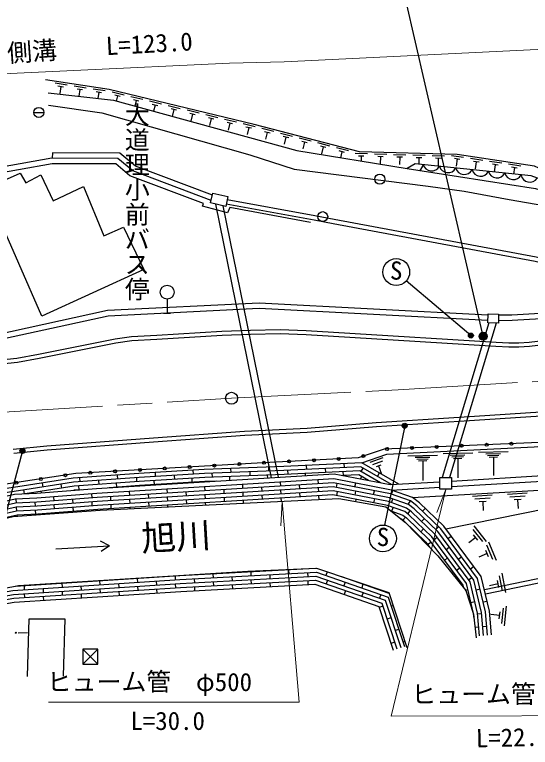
# Model space of a CAD drawing. Units: millimetres at full size, sheet at 1:1000; details may follow other scales. Extents: x 40000 to 680000, y 20000 to 380000.
# Drawn here: x 449698 to 501491, y 245032 to 318611 of the extents above; entities that cross this region are included whole.
import ezdxf
from ezdxf.enums import TextEntityAlignment as Align

# ---------------------------------------------------------------- set-up
doc = ezdxf.new("R2010")
doc.units = ezdxf.units.MM
doc.header["$LTSCALE"] = 1000
doc.linetypes.add('CHAIN', pattern=[18.5, 12, -1.5, 3.5, -1.5])
for name, color, linetype, lineweight in [('M-BGD', 7, 'Continuous', 25), ('M-BGD-EXST', 7, 'Continuous', 25), ('M-BMK', 2, 'CHAIN', 13), ('M-BMK-SRVR', 3, 'Continuous', 25), ('M-STR-HTXT', 7, 'Continuous', 13), ('M-STR-STRC', 7, 'Continuous', 25)]:
    doc.layers.add(name, color=color, linetype=linetype, lineweight=lineweight)
doc.layers.add('M-BMK-HTXT', color=7, linetype='Continuous')
doc.styles.add('@ＭＳ ゴシック', font='')
doc.styles.add('ＭＳ ゴシック', font='')
doc.styles.get('@ＭＳ ゴシック').set_extended_font_data('@MS Gothic')
doc.styles.get('ＭＳ ゴシック').set_extended_font_data('MS Gothic')

msp = doc.modelspace()

# ---------------------------------------------------------------- hatches: boundary and pattern name
at = {"layer": 'M-BGD-EXST'}
for points in [[(495739, 286508, -1), (495300, 286269, -1)], [(489089, 277450, -1), (488650, 277211, -1)], [(450702, 274917, -1), (450263, 274677, -1)]]:
    msp.add_hatch(color=256, dxfattribs=at).paths.add_polyline_path(points)
at = {"layer": 'M-STR-STRC'}
msp.add_hatch(color=256, dxfattribs=at).paths.add_polyline_path([(496412, 286103, -1), (497086, 286533, -1)])

# ---------------------------------------------------------------- linework, layer by layer
at = {"layer": 'M-BGD'}
for p, q in [((454975, 311532), (453753, 311716)), ((454605, 311345), (454051, 311428)), ((454328, 311387), (454222, 310680)), ((456888, 311244), (455667, 311428)), ((456519, 311057), (455965, 311140)), ((456242, 311099), (456139, 310411)), ((458802, 310956), (457581, 311140)), ((458433, 310769), (457879, 310852)), ((458156, 310811), (458062, 310190)), ((460689, 310531), (459489, 310821)), ((460305, 310377), (459760, 310509)), ((460033, 310443), (459909, 309933)), ((462571, 310077), (461370, 310367)), ((462186, 309923), (461642, 310054)), ((461914, 309988), (461777, 309421)), ((464452, 309622), (463251, 309912)), ((464067, 309468), (463523, 309600)), ((463795, 309534), (463644, 308909)), ((466333, 309168), (465132, 309458)), ((465949, 309014), (465404, 309145)), ((465677, 309080), (465512, 308398)), ((451629, 308793), (452629, 308793)), ((468215, 308713), (467014, 309003)), ((467830, 308559), (467286, 308691)), ((467558, 308625), (467390, 307930)), ((470096, 308259), (468895, 308549)), ((469711, 308105), (469167, 308236)), ((469439, 308171), (469271, 307476)), ((471977, 307804), (470776, 308094)), ((471593, 307650), (471048, 307782)), ((471320, 307716), (471153, 307021)), ((473859, 307350), (472658, 307640)), ((473474, 307196), (472930, 307327)), ((473202, 307262), (473034, 306567)), ((475732, 306864), (474536, 307173)), ((475345, 306716), (474803, 306856)), ((475074, 306786), (474895, 306094)), ((477606, 306380), (476410, 306689)), ((477219, 306232), (476677, 306372)), ((476948, 306302), (476769, 305610)), ((479480, 305897), (478284, 306205)), ((479093, 305749), (478551, 305889)), ((478822, 305819), (478643, 305126)), ((481354, 305413), (480158, 305722)), ((480967, 305265), (480425, 305405)), ((480696, 305335), (480517, 304643)), ((483228, 304929), (482032, 305238)), ((482841, 304781), (482299, 304921)), ((482570, 304851), (482414, 304245)), ((485128, 304627), (483893, 304663)), ((484783, 304397), (484223, 304413)), ((484503, 304405), (484489, 303905)), ((487062, 304570), (485828, 304606)), ((486718, 304340), (486158, 304357)), ((486438, 304348), (486417, 303634)), ((488997, 304513), (487762, 304550)), ((488652, 304283), (488093, 304300)), ((488373, 304292), (488352, 303577)), ((490932, 304457), (489697, 304493)), ((490587, 304227), (490027, 304243)), ((490307, 304235), (490289, 303604)), ((492866, 304400), (491631, 304436)), ((492522, 304170), (491962, 304186)), ((492242, 304178), (492221, 303464)), ((494794, 304262), (493572, 304446)), ((494424, 304075), (493870, 304158)), ((494147, 304117), (494040, 303410)), ((496707, 303973), (495486, 304157)), ((496338, 303786), (495784, 303870)), ((496061, 303828), (495954, 303121)), ((498621, 303685), (497399, 303869)), ((498251, 303498), (497698, 303581)), ((497974, 303539), (497868, 302832)), ((500535, 303396), (499313, 303580)), ((500165, 303209), (499611, 303293)), ((499888, 303251), (499790, 302599)), ((469867, 299595), (475459, 272112)), ((470616, 299423), (476165, 272156)), ((465014, 290036), (465014, 288636)), ((464664, 288636), (465364, 288636)), ((497328, 287651), (492633, 272139)), ((498056, 287642), (493365, 272139)), ((492725, 274534), (495699, 274601)), ((496297, 274678), (499271, 274745)), ((497018, 274522), (498484, 274555)), ((486685, 274095), (485376, 273628)), ((486640, 273760), (485622, 273398)), ((489197, 274312), (492171, 274379)), ((489918, 274156), (491384, 274189)), ((490088, 273988), (491241, 274014)), ((490258, 273819), (491098, 273838)), ((490678, 273829), (490684, 271830)), ((493446, 274378), (494912, 274411)), ((493616, 274210), (494769, 274236)), ((493786, 274042), (494626, 274061)), ((494206, 274051), (494212, 272106)), ((497188, 274354), (498341, 274380)), ((497358, 274185), (498198, 274204)), ((497778, 274195), (497784, 272333)), ((471435, 272630), (471419, 273029)), ((475232, 272781), (475216, 273180)), ((479031, 272948), (479013, 273347)), ((480948, 272637), (480929, 273036)), ((482827, 273125), (482808, 273525)), ((484490, 272720), (484689, 273067)), ((486463, 273378), (486001, 273214)), ((486232, 273296), (486532, 272454)), ((493557, 271777), (516644, 273141)), ((460068, 271966), (460039, 272365)), ((463855, 272220), (463831, 272619)), ((465770, 271938), (465746, 272337)), ((467648, 272455), (467623, 272854)), ((469555, 272155), (469539, 272554)), ((473352, 272306), (473336, 272705)), ((475114, 272091), (475102, 272375)), ((477152, 272459), (477133, 272859)), ((478909, 272326), (478899, 272541)), ((482713, 272319), (482695, 272719)), ((486134, 272236), (486333, 272583)), ((493557, 271226), (516644, 272590)), ((452549, 271174), (452487, 271569)), ((456277, 271697), (456249, 272096)), ((458191, 271432), (458163, 271831)), ((459954, 271156), (459926, 271555)), ((461981, 271701), (461953, 272100)), ((463742, 271412), (463717, 271811)), ((465634, 271502), (465632, 271528)), ((467534, 271646), (467510, 272045)), ((469426, 271738), (469425, 271749)), ((471320, 271855), (471305, 272224)), ((476424, 271270), (476399, 271670)), ((480217, 271506), (480192, 271905)), ((482021, 271134), (482098, 271526)), ((483871, 271182), (483948, 271574)), ((484434, 271989), (484564, 272215)), ((487397, 271413), (492413, 271709)), ((516310, 271664), (493010, 266951)), ((450690, 270481), (450629, 270876)), ((454445, 271063), (454384, 271459)), ((456164, 270887), (456135, 271286)), ((461841, 271267), (461839, 271290)), ((465046, 270564), (465021, 270963)), ((468839, 270799), (468814, 271199)), ((470751, 270517), (470726, 270917)), ((472631, 271035), (472606, 271434)), ((474544, 270753), (474519, 271152)), ((476456, 270471), (476431, 270870)), ((478336, 270988), (478311, 271388)), ((480248, 270706), (480224, 271105)), ((485752, 270408), (485828, 270801)), ((487540, 270455), (487673, 270832)), ((487561, 270871), (492413, 271158)), ((452400, 270588), (452376, 270742)), ((453680, 269786), (453648, 270185)), ((457468, 270085), (457436, 270484)), ((459373, 269811), (459348, 270210)), ((461253, 270329), (461228, 270728)), ((463165, 270046), (463141, 270446)), ((465078, 269764), (465053, 270164)), ((466958, 270282), (466933, 270681)), ((468870, 270000), (468846, 270399)), ((470783, 269718), (470758, 270117)), ((472663, 270235), (472638, 270635)), ((474575, 269953), (474551, 270353)), ((476483, 269748), (476463, 270070)), ((478368, 270189), (478343, 270588)), ((480279, 269934), (480256, 270306)), ((482052, 270313), (482128, 270706)), ((483902, 270361), (483978, 270753)), ((497663, 270351), (495681, 270237)), ((497460, 270039), (495918, 269950)), ((501171, 270552), (499189, 270438)), ((500968, 270240), (499426, 270151)), ((449875, 269549), (449856, 269949)), ((451789, 269241), (451770, 269641)), ((453711, 268986), (453680, 269385)), ((455590, 269536), (455558, 269934)), ((457500, 269285), (457468, 269684)), ((459405, 269011), (459380, 269411)), ((461285, 269529), (461260, 269928)), ((463197, 269247), (463172, 269646)), ((465096, 269190), (465085, 269364)), ((466990, 269482), (466965, 269882)), ((468891, 269376), (468877, 269600)), ((472687, 269562), (472670, 269835)), ((483969, 269729), (484009, 269932)), ((485782, 269587), (485858, 269980)), ((487561, 269599), (487694, 269976)), ((489227, 269445), (489471, 269762)), ((497056, 269715), (496357, 269675)), ((496706, 269695), (496758, 268803)), ((500563, 269916), (499865, 269876)), ((500214, 269896), (500265, 269004)), ((449907, 268750), (449888, 269149)), ((451821, 268442), (451801, 268841)), ((453717, 268516), (453712, 268585)), ((455621, 268736), (455590, 269134)), ((457507, 268799), (457500, 268884)), ((461300, 269004), (461292, 269129)), ((487581, 268743), (487715, 269120)), ((489183, 268470), (489427, 268787)), ((490662, 268735), (490940, 269023)), ((449945, 268234), (449920, 268344)), ((488696, 267836), (488940, 268153)), ((490575, 267709), (490852, 267997)), ((491988, 266905), (492265, 267193)), ((497089, 265701), (495859, 267261)), ((490487, 266683), (490765, 266971)), ((496716, 265689), (495760, 266902)), ((496219, 265835), (495786, 266384)), ((459226, 265265), (458325, 265723)), ((491166, 265409), (491487, 265647)), ((491808, 265886), (492129, 266124)), ((493206, 266017), (493527, 266255)), ((496003, 266110), (495301, 265556)), ((498077, 263809), (497308, 265639)), ((493029, 264913), (493350, 265151)), ((497715, 263896), (497117, 265319)), ((494251, 263940), (494572, 264178)), ((497139, 264491), (496315, 264145)), ((497275, 264169), (497004, 264814)), ((492853, 263809), (493174, 264047)), ((477198, 262868), (477219, 262469)), ((494074, 262836), (494395, 263074)), ((495472, 262966), (495793, 263205)), ((462019, 262001), (462044, 261601)), ((465811, 262245), (465836, 261846)), ((467723, 261953), (467745, 261554)), ((469609, 262456), (469631, 262057)), ((471518, 262159), (471539, 261760)), ((473403, 262662), (473425, 262263)), ((475312, 262365), (475334, 261966)), ((477221, 262068), (477242, 261669)), ((479106, 262571), (479128, 262172)), ((481087, 262661), (480960, 262293)), ((482510, 262180), (487281, 260529)), ((493622, 262500), (493753, 262597)), ((495296, 261862), (495617, 262101)), ((498706, 260745), (498403, 262260)), ((499043, 260588), (498654, 262535)), ((450642, 261267), (450668, 260868)), ((454434, 261512), (454460, 261113)), ((456342, 261234), (456368, 260835)), ((458226, 261756), (458252, 261357)), ((460134, 261478), (460160, 261079)), ((463926, 261723), (463952, 261323)), ((465834, 261445), (465859, 261046)), ((469632, 261656), (469653, 261257)), ((471540, 261359), (471562, 260960)), ((473426, 261862), (473448, 261463)), ((475335, 261565), (475357, 261166)), ((479129, 261771), (479151, 261372)), ((481107, 261819), (480976, 261441)), ((482894, 261624), (482764, 261246)), ((484682, 261429), (484551, 261051)), ((498260, 261444), (497384, 261268)), ((498329, 261100), (498191, 261787)), ((452550, 260990), (452575, 260590)), ((454457, 260712), (454483, 260312)), ((458249, 260956), (458275, 260557)), ((460157, 260678), (460183, 260279)), ((462041, 261200), (462067, 260801)), ((463949, 260922), (463975, 260523)), ((467746, 261153), (467768, 260754)), ((482910, 260772), (482779, 260394)), ((484698, 260577), (484567, 260199)), ((494957, 260832), (495219, 260894)), ((496051, 260851), (496441, 260943)), ((450665, 260467), (450691, 260068)), ((452573, 260189), (452598, 259790)), ((456365, 260434), (456390, 260035)), ((486485, 260381), (486355, 260003)), ((486676, 259203), (486296, 259078)), ((487703, 259256), (487521, 259196)), ((495529, 259585), (495918, 259678)), ((496751, 259634), (497140, 259727)), ((498626, 257477), (498790, 259012)), ((498901, 257225), (499112, 259200)), ((496200, 258425), (496599, 258458)), ((498410, 258276), (497521, 258371)), ((498372, 257928), (498447, 258624)), ((487481, 258039), (487101, 257914)), ((488285, 256875), (487905, 256750)), ((495932, 257113), (496307, 257144)), ((496706, 257178), (497105, 257211)), ((450042, 256545), (450990, 256570)), ((487865, 255594), (487485, 255469)), ((488899, 255649), (488710, 255586)), ((456553, 254893), (458053, 253393)), ((456553, 253393), (458053, 254893))]:
    msp.add_line(p, q, dxfattribs=at)
for points in [[(516511, 298261), (515633, 298831), (512517, 299384), (505404, 301782), (501892, 303383), (494137, 304552), (484333, 304840), (473767, 307567), (459178, 311091), (452785, 312053)], [(453069, 310764), (459628, 310010), (478055, 304960), (489114, 303145), (502010, 301167), (509074, 299098)], [(453108, 309517), (458452, 308744), (473306, 304534), (477774, 303108), (491217, 301394), (494848, 300900), (499358, 300063), (503809, 299277), (515731, 295434), (516012, 294851), (526800, 293229)], [(469562, 300490), (461839, 303395), (460251, 304715), (453484, 304745), (453481, 304195)], [(469438, 299949), (461559, 302912), (460051, 304166), (453426, 304195), (436364, 301155)], [(479404, 297754), (471299, 299248), (471078, 298724), (468554, 299371), (468661, 299654), (461279, 302430), (459851, 303617), (453473, 303645), (436515, 300624)], [(526800, 293229), (516511, 298261), (513898, 298477), (509664, 299448), (501582, 302410), (489935, 303642), (489114, 303145)], [(470957, 299616), (479769, 297992), (481690, 297637), (501983, 293847), (511229, 291476)], [(471058, 300055), (479851, 298434), (481773, 298080), (502080, 294287), (511340, 291912)], [(444531, 285762), (459032, 288924), (474255, 289682), (497237, 288472)], [(498283, 287906), (499661, 287923), (522454, 289251)], [(498289, 288456), (499641, 288473), (522422, 289800)], [(444608, 285215), (459104, 288377), (474254, 289131), (497230, 287921)], [(437529, 282460), (441824, 282825), (444213, 283058), (448951, 284002), (449909, 284120), (452077, 284518), (459790, 286050), (461421, 286291), (463973, 286411), (470507, 286814), (473385, 286933), (476364, 286981), (478983, 286896), (481731, 286713), (485553, 286481), (495345, 285876), (498047, 285708), (499325, 285653), (500318, 285653), (501358, 285734), (503030, 285917), (519709, 287471)], [(437563, 282061), (441860, 282427), (444271, 282661), (449015, 283606), (449970, 283724), (452152, 284125), (459858, 285656), (461459, 285893), (463994, 286011), (470527, 286415), (473397, 286533), (476361, 286581), (478963, 286497), (481706, 286314), (485528, 286081), (495320, 285477), (498026, 285308), (499317, 285253), (500333, 285253), (501395, 285336), (503071, 285519), (519746, 287073)], [(449562, 274976), (452923, 275317), (463628, 276124), (472779, 276777), (479066, 277091), (485994, 277658), (494330, 278199), (504097, 278823), (512542, 279564), (518576, 280000)], [(449614, 274579), (452958, 274918), (463657, 275725), (472803, 276378), (479093, 276692), (486023, 277259), (494356, 277800), (504127, 278425), (512574, 279166), (518605, 279601)], [(523791, 275981), (522218, 276471), (519852, 276918), (512481, 276692), (505095, 276028), (503180, 275674), (486801, 274984), (484183, 274095), (474060, 273576), (455839, 272516), (437836, 269792), (431761, 268889), (428942, 268770), (424662, 268685), (417632, 268308), (417171, 268042), (413173, 268107), (405890, 268582), (397070, 269737), (393798, 269795), (370259, 268763)], [(484553, 273606), (487085, 274471), (501888, 275194), (514424, 276326), (519366, 276380), (524381, 275645)], [(489643, 270135), (516310, 271664), (518326, 271127), (519053, 271670), (519484, 272267), (519782, 273031), (519888, 273961), (519844, 274894), (519580, 275815), (519366, 276380)], [(523908, 275715), (524164, 274422), (524301, 272713), (524225, 270947), (523912, 269205), (523289, 268004), (522343, 266866), (521118, 265957), (519560, 265244), (517787, 264974), (515502, 264817), (512126, 264698), (506618, 262961), (504997, 262530), (496873, 260851)], [(524381, 275645), (524610, 274484), (524752, 272721), (524673, 270898), (524343, 269058), (523667, 267754), (522654, 266537), (521348, 265567), (519689, 264809), (517837, 264527), (515525, 264368), (512203, 264250), (506743, 262529), (505100, 262092), (496977, 260413)], [(488279, 271465), (484553, 273606), (476722, 273240), (468748, 272923), (462164, 272516), (455578, 272049), (450017, 271186), (431983, 268483), (424995, 268282), (410765, 267623), (407173, 268135)], [(487551, 271422), (484455, 273201), (476739, 272840), (468768, 272524), (462191, 272117), (455623, 271651), (450077, 270791), (432018, 268084), (425010, 267882), (412853, 267319)], [(399833, 265531), (408071, 267486), (414379, 266036), (425052, 266425), (431277, 266488), (432219, 266541), (449672, 270441), (451881, 270547), (457906, 271022), (481782, 272505), (487397, 271413)], [(486440, 271599), (484357, 272796), (476757, 272441), (468789, 272124), (462217, 271718), (455667, 271253), (450771, 270493)], [(485227, 271835), (484259, 272391), (482733, 272320)], [(497580, 256326), (497380, 258713), (496561, 262172), (492802, 267231), (490348, 269593), (489643, 270135), (487561, 270871), (481749, 272002), (457941, 270524), (451913, 270048), (449739, 269943), (432288, 266044), (431294, 265988), (425063, 265925), (414331, 265534), (408073, 266973), (399773, 265003), (396238, 265316), (389907, 265090)], [(497182, 256293), (496984, 258650), (496190, 261999), (492500, 266966), (490086, 269290), (489450, 269779), (487456, 270484), (481723, 271599), (457969, 270125), (451938, 269649), (449792, 269545), (432343, 265647), (431307, 265589), (425073, 265525), (414293, 265132), (408075, 266562), (399803, 264599), (396227, 264915), (389921, 264690)], [(469945, 271770), (468809, 271725), (462244, 271319), (459196, 271103)], [(496783, 256259), (496588, 258587), (495820, 261827), (492199, 266701), (489825, 268986), (489256, 269423), (487350, 270097), (481697, 271197), (457997, 269726), (451963, 269249), (449846, 269147), (432398, 265249), (431321, 265189), (425082, 265125), (414255, 264730), (408076, 266151), (399832, 264195), (396217, 264514), (389936, 264291)], [(496385, 256226), (496192, 258523), (495450, 261655), (491898, 266436), (489564, 268682), (489063, 269067), (487245, 269710), (481671, 270795), (458025, 269327), (451989, 268850), (449899, 268750), (432453, 264852), (431334, 264789), (425091, 264725), (414217, 264329), (408078, 265740), (399973, 263817)], [(456449, 270907), (455712, 270855), (455636, 270843)], [(495836, 257982), (495796, 258460), (495080, 261482), (491597, 266171), (489302, 268379), (488870, 268711), (487139, 269323), (481645, 270392), (458053, 268928), (452014, 268451), (449953, 268352), (432508, 264454), (431347, 264389), (425101, 264326), (414179, 263927), (408079, 265330), (401996, 263886)], [(390059, 263803), (401096, 263818), (406121, 264195), (417975, 263372), (431857, 264143), (449551, 268205), (458282, 268856), (482265, 270031), (486962, 269198), (488937, 267607), (492198, 264280), (495000, 260778), (495788, 258415), (496050, 256036)], [(487484, 268777), (488676, 268355), (489041, 268075), (491295, 265905), (494709, 261310), (494766, 261070)], [(488424, 268020), (488483, 267999), (488780, 267771), (490994, 265640), (491400, 265094)], [(453843, 264979), (459226, 265265), (458379, 264714)], [(411007, 257664), (427395, 258114), (434452, 258252), (450101, 261274), (473113, 262740), (480026, 263020), (487267, 260572), (489093, 255064)], [(449781, 261212), (466278, 262275), (479875, 263014)], [(411011, 257482), (434602, 258160), (449519, 260794), (466302, 261876), (480015, 262621), (487213, 260129), (488847, 255168)], [(411022, 257082), (434643, 257761), (449567, 260397), (466326, 261476), (479958, 262217), (486895, 259816), (488467, 255043)], [(411034, 256682), (434683, 257362), (449614, 259999), (466349, 261077), (479901, 261813), (486578, 259503), (488087, 254918)], [(411045, 256282), (434724, 256963), (449662, 259601), (466373, 260678), (479845, 261410), (486260, 259189), (487708, 254793)], [(450996, 252154), (451145, 257938), (454725, 257938), (454560, 252166)]]:
    msp.add_lwpolyline(points, dxfattribs=at)
for points in [[(433545, 295262), (450252, 302704), (450809, 301715), (452315, 302517), (453573, 299899), (456603, 301359), (458642, 296415), (460641, 297284), (462661, 293014), (452415, 288345), (447766, 298918), (439703, 295344), (443197, 287901), (438681, 285851), (437822, 287682), (437123, 287327)], [(469610, 300698), (471125, 300350), (470897, 299358), (469382, 299707)], [(497238, 288555), (498290, 288542), (498279, 287639), (497226, 287652)], [(492413, 272139), (493557, 272139), (493557, 270946), (492413, 270946)], [(456553, 253393), (458053, 253393), (458053, 254893), (456553, 254893)]]:
    msp.add_lwpolyline(points, close=True, dxfattribs=at)
for centre, radius in [((452129, 308793), 500), ((486374, 302089), 500), ((480639, 298327), 500), ((465014, 290736), 700), ((489595, 275102), 150), ((492093, 275207), 150), ((494591, 275312), 150), ((497088, 275417), 150), ((499586, 275522), 150), ((487097, 274997), 150), ((474757, 273611), 150), ((477254, 273740), 150), ((479750, 273868), 150), ((482247, 273996), 150), ((484715, 274276), 150), ((462278, 272890), 150), ((464773, 273035), 150), ((467269, 273181), 150), ((469765, 273326), 150), ((472261, 273471), 150), ((454800, 272359), 150), ((457286, 272600), 150), ((459782, 272745), 150), ((449857, 271611), 150), ((452328, 271985), 150), ((449810, 256539), 50)]:
    msp.add_circle(centre, radius, dxfattribs=at)
for centre, start, end in [((489839, 303673), 216.24887, 216.5452), ((489839, 303673), 306.01165, 352.62601), ((491575, 303800), 195.77379, 332.15093), ((493216, 303627), 195.77379, 332.15093), ((494857, 303453), 195.77379, 332.15093), ((496498, 303280), 195.77379, 332.15093), ((498139, 303106), 195.77379, 332.15093), ((499779, 302933), 195.77379, 332.15093), ((501428, 302681), 190.42421, 326.80135)]:
    msp.add_arc(centre, 889, start, end, dxfattribs=at)
at = {"layer": 'M-BGD-EXST'}
for p, q in [((495519, 286388), (489034, 291867)), ((488870, 277330), (486857, 267346)), ((450482, 274797), (448200, 266342))]:
    msp.add_line(p, q, dxfattribs=at)
for centre, radius in [((488019, 292758), 1350), ((495519, 286388), 250), ((488870, 277330), 250), ((450482, 274797), 250), ((486686, 266007), 1350)]:
    msp.add_circle(centre, radius, dxfattribs=at)
at = {"layer": 'M-BMK'}
msp.add_lwpolyline([(354741, 275255), (363107, 274901), (371702, 274750), (381102, 274933), (386417, 275145), (404519, 276135), (425246, 277409), (446555, 278580), (471482, 280089), (488207, 280935), (520967, 282918), (526916, 283319), (538695, 284687), (557347, 287118), (568563, 289071)], dxfattribs=at)
at = {"layer": 'M-BMK-SRVR'}
msp.add_circle((471482, 280089), 600, dxfattribs=at)
at = {"layer": 'M-STR-HTXT'}
for p, q in [((492988, 270912), (492087, 268629)), ((476572, 269717), (476438, 267266))]:
    msp.add_line(p, q, dxfattribs=at)
for points in [[(399410, 310267), (424326, 311534), (471286, 313736), (476758, 313877), (504925, 315250), (519973, 315982)], [(513741, 248238), (487517, 248179), (492988, 270912)], [(453097, 249566), (478286, 249566), (476572, 269717)]]:
    msp.add_lwpolyline(points, dxfattribs=at)
at = {"layer": 'M-STR-STRC'}
msp.add_line((496749, 286318), (488976, 320087), dxfattribs=at)
msp.add_circle((496749, 286318), 400, dxfattribs=at)

# ---------------------------------------------------------------- texts
at = {"layer": 'M-BGD-EXST', "style": 'ＭＳ ゴシック'}
for p in [(487364, 291465), (486031, 264715)]:
    msp.add_text('S', height=1833, rotation=358.508, dxfattribs=at).set_placement(p, align=Align.BOTTOM_LEFT)
at = {"layer": 'M-BMK-HTXT'}
for s, height, rotation, style, p in [('大道理小前バス停', 1833, 270, '@ＭＳ ゴシック', (460517, 309819)), ('旭川', 2566, 3.343, 'ＭＳ ゴシック', (462535, 263949))]:
    msp.add_text(s, height=height, rotation=rotation, dxfattribs=dict(at, style=style)).set_placement(p, align=Align.BOTTOM_LEFT)
at = {"layer": 'M-STR-HTXT', "style": 'ＭＳ ゴシック'}
for s, rotation, p in [('L=123.0', 3.24, (458940, 313988)), ('側溝', 4.054, (449049, 313276)), ('ヒューム管', 0.236, (452930, 250126)), ('φ500', 359.846, (467899, 250140)), ('ヒューム管', 0.175, (489538, 248888)), ('L=22.0', 1.402, (496054, 244476))]:
    msp.add_text(s, height=1833, rotation=rotation, dxfattribs=at).set_placement(p, align=Align.BOTTOM_LEFT)
msp.add_text('L=30.0', height=1833, dxfattribs=at).set_placement((461326, 246226), align=Align.BOTTOM_LEFT)

doc.saveas('drawing.dxf')
